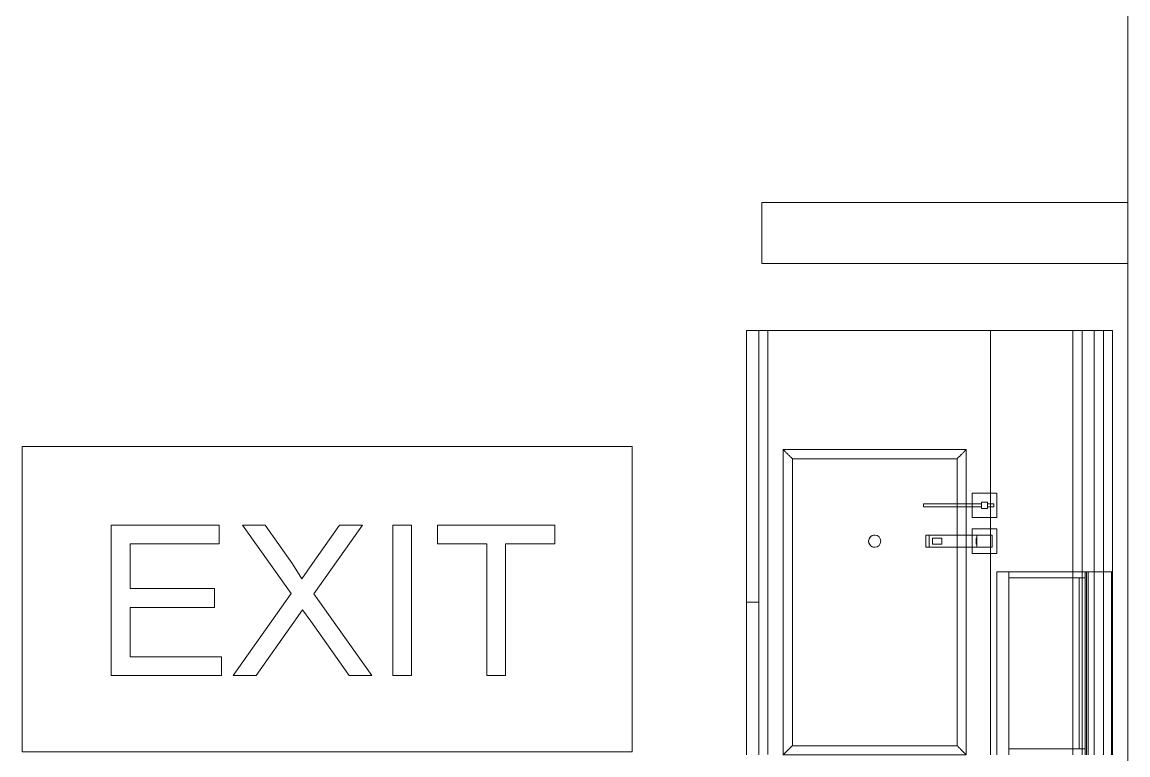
# Model space of a CAD drawing. Header units: millimetres. Extents: x 10569 to 232243, y -25347 to 80743.
# Drawn here: x 89327 to 91139, y 47582 to 48783 of the extents above; entities that cross this region are included whole.
import ezdxf

# ---------------------------------------------------------------- set-up
doc = ezdxf.new("R2010")
doc.units = ezdxf.units.MM
doc.layers.add('A-GENM', color=13, linetype='Continuous', lineweight=20)
doc.layers.add('A-WALL', color=113, linetype='Continuous', lineweight=20)

# ---------------------------------------------------------------- blocks, each defined once
blk = doc.blocks.new('DLN_Counter _ Cabinet - DLN_Counter _ Cabinet-15606094-TENDER DRAFT G_F')
at = {"layer": 'A-GENM', "lineweight": 9}
for p, q in [((-235, -255), (-235, -525)), ((235, -255), (-235, -255)), ((235, -525), (235, -255)), ((-235, -525), (235, -525))]:
    blk.add_line(p, q, dxfattribs=at)
blk = doc.blocks.new('DLN_EXIT Sign Board - DLN_EXIT Sign Board-5973881-TENDER DRAFT G_F')
at = {"layer": 'A-GENM'}
for p, q in [((500, 250), (-500, 250)), ((-500, 250), (-500, -250)), ((500, -250), (500, 250)), ((-176.9, 121.2), (-353.8, 121.2)), ((-353.8, 121.2), (-353.8, -125)), ((-176.9, 90.4), (-176.9, 121.2)), ((-101.6, 121.2), (-138.5, 121.2)), ((-138.5, 121.2), (-59, 9.1)), ((-56.8, 58.1), (-101.6, 121.2)), ((20.3, 121.2), (-24, 58.5)), ((-21.8, 8.8), (57.7, 121.2)), ((57.7, 121.2), (20.3, 121.2)), ((138.5, 121.2), (107.7, 121.2)), ((107.7, 121.2), (107.7, -125)), ((138.5, -125), (138.5, 121.2)), ((373.1, 121.2), (180.8, 121.2)), ((180.8, 121.2), (180.8, 90.4)), ((373.1, 90.4), (373.1, 121.2)), ((-323.1, 17.3), (-323.1, 90.4)), ((-323.1, 90.4), (-176.9, 90.4)), ((180.8, 90.4), (261.5, 90.4)), ((261.5, 90.4), (261.5, -125)), ((292.3, -125), (292.3, 90.4)), ((292.3, 90.4), (373.1, 90.4)), ((-41.7, 33.5), (-56.8, 58.1)), ((-24, 58.5), (-41.7, 33.5)), ((-184.6, 17.3), (-323.1, 17.3)), ((-184.6, -13.5), (-184.6, 17.3)), ((-59, 9.1), (-153.8, -125)), ((73.1, -125), (-21.8, 8.8)), ((-323.1, -94.2), (-323.1, -13.5)), ((-323.1, -13.5), (-184.6, -13.5)), ((-54.7, -37.6), (-40.2, -17.3)), ((-40.2, -17.3), (-27, -35.8)), ((-27, -35.8), (36.2, -125)), ((-116.4, -125), (-54.7, -37.6)), ((-173.1, -94.2), (-323.1, -94.2)), ((-173.1, -125), (-173.1, -94.2)), ((-353.8, -125), (-173.1, -125)), ((-153.8, -125), (-116.4, -125)), ((36.2, -125), (73.1, -125)), ((107.7, -125), (138.5, -125)), ((261.5, -125), (292.3, -125)), ((-500, -250), (500, -250))]:
    blk.add_line(p, q, dxfattribs=at)

msp = doc.modelspace()

# ---------------------------------------------------------------- linework, layer by layer
at = {"layer": 'A-GENM', "lineweight": 9}
for p, q in [((90534.29296, 48277.48546), (90514.29296, 48277.48546)), ((90514.29296, 48277.48546), (90534.29296, 48277.48546)), ((90514.29296, 47832.48546), (90514.29296, 48277.48546)), ((90514.29296, 48277.48546), (90514.29296, 47832.48546)), ((91114.29296, 48277.48546), (90514.29296, 48277.48546)), ((90514.29296, 48277.48546), (91114.29296, 48277.48546)), ((90514.29296, 48277.48546), (90514.29296, 47582.48546)), ((90514.29296, 47582.48546), (90514.29296, 48277.48546)), ((90534.29296, 47832.48546), (90534.29296, 48277.48546)), ((90534.29296, 48277.48546), (90534.29296, 47832.48546)), ((90534.29296, 48277.48546), (90914.29296, 48277.48546)), ((90549.29296, 48277.48546), (90534.29296, 48277.48546)), ((90534.29296, 48277.48546), (90534.29296, 47582.48546)), ((90534.29296, 47582.48546), (90534.29296, 48277.48546)), ((90534.29296, 48277.48546), (90534.29296, 47582.48546)), ((90534.29296, 47582.48546), (90534.29296, 48277.48546)), ((90914.29296, 48277.48546), (90534.29296, 48277.48546)), ((90534.29296, 48277.48546), (90914.29296, 48277.48546)), ((90914.29296, 48277.48546), (90549.29296, 48277.48546)), ((90549.29296, 47583.17777), (90549.29296, 48277.48546)), ((90549.29296, 47583.17777), (90549.29296, 48277.48546)), ((90914.29296, 48277.48546), (90914.29296, 48011.22339)), ((90914.29296, 48011.22339), (90914.29296, 48277.48546)), ((91049.29296, 48277.48546), (90914.29296, 48277.48546)), ((90914.29296, 48277.48546), (91084.29296, 48277.48546)), ((91049.29296, 47582.48546), (91049.29296, 48277.48546)), ((91049.29296, 47582.48546), (91049.29296, 48277.48546)), ((91064.29296, 48277.48546), (91049.29296, 48277.48546)), ((91064.29296, 47582.48546), (91064.29296, 48277.48546)), ((91064.29296, 47582.48546), (91064.29296, 48277.48546)), ((91084.29296, 48277.48546), (91064.29296, 48277.48546)), ((91084.29296, 48277.48546), (91084.29296, 47582.48546)), ((91084.29296, 47582.48546), (91084.29296, 48277.48546)), ((91099.29296, 48277.48546), (91084.29296, 48277.48546)), ((91084.29296, 48277.48546), (91099.29296, 48277.48546)), ((91099.29296, 48277.48546), (91084.29296, 48277.48546)), ((91084.29296, 48277.48546), (91114.29296, 48277.48546)), ((91099.29296, 47882.48546), (91099.29296, 48277.48546)), ((91099.29296, 47582.48546), (91099.29296, 48277.48546)), ((91114.29296, 48277.48546), (91099.29296, 48277.48546)), ((91114.29296, 48277.48546), (91114.29296, 47582.48546)), ((91114.29296, 47582.48546), (91114.29296, 48277.48546)), ((91114.29296, 48277.48546), (91114.29296, 47582.48546)), ((91114.29296, 47882.48546), (91114.29296, 48277.48546)), ((90574.29296, 47582.48546), (90574.29296, 48082.48546)), ((90574.29296, 48082.48546), (90874.29296, 48082.48546)), ((90874.29296, 48082.48546), (90874.29296, 47993.72339)), ((90859.29296, 48067.48546), (90589.29296, 48067.48546)), ((90589.29296, 48067.48546), (90589.29296, 47597.48546)), ((90589.29296, 48067.48546), (90859.29296, 48067.48546)), ((90589.29296, 47597.48546), (90589.29296, 48067.48546)), ((90859.29296, 47993.72339), (90859.29296, 48067.48546)), ((90859.29296, 48067.48546), (90859.29296, 47993.72339)), ((90924.29296, 48011.22339), (90884.29296, 48011.22339)), ((90884.29296, 48011.22339), (90884.29296, 47993.72339)), ((90884.29296, 47993.72339), (90884.29296, 48011.22339)), ((90884.29296, 48011.22339), (90924.29296, 48011.22339)), ((90909.29296, 47996.22339), (90899.29296, 47996.22339)), ((90899.29296, 47996.22339), (90909.29296, 47996.22339)), ((90899.29296, 47993.72339), (90899.29296, 47996.22339)), ((90899.29296, 47986.22339), (90899.29296, 47996.22339)), ((90909.29296, 47996.22339), (90909.29296, 47986.22339)), ((90909.29296, 47993.72339), (90909.29296, 47996.22339)), ((90914.29296, 48011.22339), (90914.29296, 47993.72339)), ((90914.29296, 47993.72339), (90914.29296, 48011.22339)), ((90924.29296, 47971.22339), (90924.29296, 48011.22339)), ((90924.29296, 48011.22339), (90924.29296, 47971.22339)), ((90804.29296, 47993.72339), (90804.29296, 47988.72339)), ((90804.29296, 47988.72339), (90804.29296, 47993.72339)), ((90804.29296, 47993.72339), (90899.29296, 47993.72339)), ((90899.29296, 47993.72339), (90804.29296, 47993.72339)), ((90804.29296, 47988.72339), (90899.29296, 47988.72339)), ((90899.29296, 47988.72339), (90804.29296, 47988.72339)), ((90859.29296, 47988.72339), (90859.29296, 47993.72339)), ((90859.29296, 47993.72339), (90859.29296, 47988.72339)), ((90859.29296, 47942.48546), (90859.29296, 47988.72339)), ((90859.29296, 47988.72339), (90859.29296, 47942.48546)), ((90874.29296, 47993.72339), (90874.29296, 47988.72339)), ((90874.29296, 47988.72339), (90874.29296, 47942.48546)), ((90884.29296, 47993.72339), (90884.29296, 47988.72339)), ((90884.29296, 47988.72339), (90884.29296, 47993.72339)), ((90884.29296, 47988.72339), (90884.29296, 47971.22339)), ((90884.29296, 47971.22339), (90884.29296, 47988.72339)), ((90899.29296, 47988.72339), (90899.29296, 47993.72339)), ((90899.29296, 47988.72339), (90899.29296, 47993.72339)), ((90899.29296, 47993.72339), (90899.29296, 47988.72339)), ((90899.29296, 47986.22339), (90899.29296, 47988.72339)), ((90909.29296, 47986.22339), (90899.29296, 47986.22339)), ((90899.29296, 47986.22339), (90909.29296, 47986.22339)), ((90919.29296, 47993.72339), (90909.29296, 47993.72339)), ((90909.29296, 47993.72339), (90919.29296, 47993.72339)), ((90909.29296, 47988.72339), (90909.29296, 47993.72339)), ((90909.29296, 47988.72339), (90909.29296, 47993.72339)), ((90909.29296, 47993.72339), (90909.29296, 47988.72339)), ((90909.29296, 47986.22339), (90909.29296, 47988.72339)), ((90919.29296, 47988.72339), (90909.29296, 47988.72339)), ((90909.29296, 47988.72339), (90919.29296, 47988.72339)), ((90914.29296, 47993.72339), (90914.29296, 47988.72339)), ((90914.29296, 47988.72339), (90914.29296, 47993.72339)), ((90914.29296, 47988.72339), (90914.29296, 47971.22339)), ((90914.29296, 47971.22339), (90914.29296, 47988.72339)), ((90919.29296, 47988.72339), (90919.29296, 47993.72339)), ((90919.29296, 47988.72339), (90919.29296, 47993.72339)), ((90884.29296, 47971.22339), (90924.29296, 47971.22339)), ((90924.29296, 47971.22339), (90884.29296, 47971.22339)), ((90914.29296, 47971.22339), (90914.29296, 47952.48546)), ((90914.29296, 47952.48546), (90914.29296, 47971.22339)), ((90872.05357, 47942.48546), (90808.29647, 47942.48546)), ((90808.29647, 47942.48546), (90813.42678, 47942.48546)), ((90808.29647, 47922.48546), (90808.29647, 47942.48546)), ((90813.42678, 47942.48546), (90916.79296, 47942.48546)), ((90813.42678, 47922.48546), (90813.42678, 47942.48546)), ((90859.29296, 47922.48546), (90859.29296, 47942.48546)), ((90859.29296, 47942.48546), (90859.29296, 47922.48546)), ((90891.79296, 47942.48546), (90872.05357, 47942.48546)), ((90874.29296, 47942.48546), (90874.29296, 47922.48546)), ((90924.29296, 47952.48546), (90884.29296, 47952.48546)), ((90884.29296, 47952.48546), (90884.29296, 47942.48546)), ((90884.29296, 47942.48546), (90884.29296, 47952.48546)), ((90884.29296, 47952.48546), (90924.29296, 47952.48546)), ((90884.29296, 47942.48546), (90884.29296, 47922.48546)), ((90884.29296, 47922.48546), (90884.29296, 47942.48546)), ((90916.79296, 47942.48546), (90891.79296, 47942.48546)), ((90891.79296, 47922.48546), (90891.79296, 47942.48546)), ((90914.29296, 47952.48546), (90914.29296, 47942.48546)), ((90914.29296, 47942.48546), (90914.29296, 47952.48546)), ((90914.29296, 47942.48546), (90914.29296, 47922.48546)), ((90914.29296, 47922.48546), (90914.29296, 47942.48546)), ((90916.79296, 47942.48546), (90916.79296, 47922.48546)), ((90916.79296, 47922.48546), (90916.79296, 47942.48546)), ((90924.29296, 47912.48546), (90924.29296, 47952.48546)), ((90924.29296, 47952.48546), (90924.29296, 47912.48546)), ((90819.23549, 47937.48546), (90819.23549, 47927.48546)), ((90819.23549, 47927.48546), (90819.23549, 47937.48546)), ((90819.23549, 47937.48546), (90834.23549, 47937.48546)), ((90834.23549, 47937.48546), (90819.23549, 47937.48546)), ((90819.23549, 47927.48546), (90834.23549, 47927.48546)), ((90834.23549, 47927.48546), (90819.23549, 47927.48546)), ((90834.23549, 47927.48546), (90834.23549, 47937.48546)), ((90891.79296, 47937.48546), (90890.79296, 47937.48546)), ((90890.79296, 47937.48546), (90891.79296, 47937.48546)), ((90890.79296, 47927.48546), (90890.79296, 47937.48546)), ((90890.79296, 47927.48546), (90890.79296, 47937.48546)), ((90891.79296, 47927.48546), (90890.79296, 47927.48546)), ((90890.79296, 47927.48546), (90891.79296, 47927.48546)), ((90891.79296, 47937.48546), (90891.79296, 47927.48546)), ((90891.79296, 47927.48546), (90891.79296, 47937.48546)), ((90813.42678, 47922.48546), (90808.29647, 47922.48546)), ((90808.29647, 47922.48546), (90872.05357, 47922.48546)), ((90916.79296, 47922.48546), (90813.42678, 47922.48546)), ((90859.29296, 47597.48546), (90859.29296, 47922.48546)), ((90859.29296, 47922.48546), (90859.29296, 47597.48546)), ((90872.05357, 47922.48546), (90891.79296, 47922.48546)), ((90874.29296, 47922.48546), (90874.29296, 47582.48546)), ((90884.29296, 47922.48546), (90884.29296, 47912.48546)), ((90884.29296, 47912.48546), (90884.29296, 47922.48546)), ((90884.29296, 47912.48546), (90924.29296, 47912.48546)), ((90924.29296, 47912.48546), (90884.29296, 47912.48546)), ((90891.79296, 47922.48546), (90916.79296, 47922.48546)), ((90914.29296, 47922.48546), (90914.29296, 47912.48546)), ((90914.29296, 47912.48546), (90914.29296, 47922.48546)), ((90914.29296, 47912.48546), (90914.29296, 47582.48546)), ((90914.29296, 47582.48546), (90914.29296, 47912.48546)), ((90924.29296, 47582.48546), (90924.29296, 47882.48546)), ((90924.29296, 47882.48546), (91069.29296, 47882.48546)), ((91069.29296, 47882.48546), (90924.29296, 47882.48546)), ((90924.29296, 47882.48546), (90924.29296, 47582.48546)), ((90944.29296, 47882.48546), (90924.29296, 47882.48546)), ((90944.29296, 47882.48546), (90924.29296, 47882.48546)), ((90924.29296, 47582.48546), (90924.29296, 47882.48546)), ((90924.29296, 47582.48546), (90924.29296, 47882.48546)), ((91069.29296, 47882.48546), (90944.29296, 47882.48546)), ((90944.29296, 47882.48546), (91069.29296, 47882.48546)), ((90944.29296, 47872.48546), (90944.29296, 47882.48546)), ((90944.29296, 47872.48546), (90944.29296, 47882.48546)), ((90944.29296, 47582.48546), (90944.29296, 47882.48546)), ((90944.29296, 47582.48546), (90944.29296, 47882.48546)), ((90944.29296, 47872.48546), (91059.29296, 47872.48546)), ((91069.29296, 47872.48546), (90944.29296, 47872.48546)), ((90944.29296, 47592.48546), (90944.29296, 47872.48546)), ((90944.29296, 47592.48546), (90944.29296, 47872.48546)), ((90944.29296, 47872.48546), (91069.29296, 47872.48546)), ((91069.29296, 47872.48546), (90944.29296, 47872.48546)), ((91059.29296, 47872.48546), (91069.29296, 47872.48546)), ((91059.29296, 47592.48546), (91059.29296, 47872.48546)), ((91059.29296, 47592.48546), (91059.29296, 47872.48546)), ((91069.29296, 47882.48546), (91074.29296, 47882.48546)), ((91074.29296, 47882.48546), (91069.29296, 47882.48546)), ((91071.29296, 47882.48546), (91069.29296, 47882.48546)), ((91069.29296, 47882.48546), (91084.29296, 47882.48546)), ((91069.29296, 47582.48546), (91069.29296, 47882.48546)), ((91069.29296, 47582.48546), (91069.29296, 47882.48546)), ((91069.29296, 47882.48546), (91069.29296, 47872.48546)), ((91069.29296, 47872.48546), (91069.29296, 47882.48546)), ((91069.29296, 47592.48546), (91069.29296, 47872.48546)), ((91069.29296, 47592.48546), (91069.29296, 47872.48546)), ((91084.29296, 47882.48546), (91071.29296, 47882.48546)), ((91071.29296, 47582.48546), (91071.29296, 47882.48546)), ((91071.29296, 47582.48546), (91071.29296, 47882.48546)), ((91074.29296, 47882.48546), (91074.29296, 47582.48546)), ((91074.29296, 47582.48546), (91074.29296, 47882.48546)), ((91112.29296, 47882.48546), (91084.29296, 47882.48546)), ((91084.29296, 47882.48546), (91114.29296, 47882.48546)), ((91099.29296, 47582.48546), (91099.29296, 47882.48546)), ((91114.29296, 47882.48546), (91112.29296, 47882.48546)), ((91112.29296, 47582.48546), (91112.29296, 47882.48546)), ((91112.29296, 47582.48546), (91112.29296, 47882.48546)), ((91114.29296, 47582.48546), (91114.29296, 47882.48546)), ((91114.29296, 47882.48546), (91114.29296, 47582.48546)), ((91114.29296, 47582.48546), (91114.29296, 47882.48546)), ((90534.29296, 47832.48546), (90514.29296, 47832.48546)), ((90514.29296, 47832.48546), (90534.29296, 47832.48546)), ((90514.29296, 47832.48546), (90514.29296, 47582.48546)), ((90514.29296, 47582.48546), (90514.29296, 47832.48546)), ((90534.29296, 47832.48546), (90514.29296, 47832.48546)), ((90514.29296, 47832.48546), (90534.29296, 47832.48546)), ((90534.29296, 47832.48546), (90534.29296, 47582.48546)), ((90534.29296, 47582.48546), (90534.29296, 47832.48546)), ((90589.29296, 47597.48546), (90859.29296, 47597.48546)), ((90859.29296, 47597.48546), (90589.29296, 47597.48546)), ((90874.29296, 47582.48546), (90574.29296, 47582.48546)), ((90944.29296, 47592.48546), (91069.29296, 47592.48546)), ((91059.29296, 47592.48546), (90944.29296, 47592.48546)), ((91069.29296, 47592.48546), (90944.29296, 47592.48546)), ((90944.29296, 47592.48546), (91069.29296, 47592.48546)), ((90944.29296, 47582.48546), (90944.29296, 47592.48546)), ((90944.29296, 47582.48546), (90944.29296, 47592.48546)), ((91069.29296, 47592.48546), (91059.29296, 47592.48546)), ((91069.29296, 47592.48546), (91069.29296, 47582.48546)), ((91069.29296, 47582.48546), (91069.29296, 47592.48546))]:
    msp.add_line(p, q, dxfattribs=at)
for start, end in [(90, 270), (90, 135), (270, 90), (270, 90), (165, 210), (135, 165), (210, 270)]:
    msp.add_arc((90724.29296, 47932.48546), 10, start, end, dxfattribs=at)
for points, knots in [([(90589.29296, 48067.48546), (90587.95477, 48068.79446), (90586.02588, 48070.75778), (90583.53731, 48073.24213), (90582.06209, 48074.71277), (90580.95966, 48075.82496), (90579.88743, 48076.88956), (90578.89983, 48077.87582), (90578.01253, 48078.77111), (90577.17577, 48079.60198), (90576.2649, 48080.513), (90575.39793, 48081.38325), (90574.54883, 48082.22678), (90574.29877, 48082.48546), (90574.29296, 48082.48546)], [-1, -1, -1, -1, -0.8333333333, -0.75, -0.6666666667, -0.625, -0.5833333333, -0.5, -0.4583333333, -0.4166666667, -0.3333333333, -0.25, -0.1666666667, 0, 0, 0, 0]), ([(90874.29296, 48082.48546), (90874.29296, 48082.47965), (90874.03428, 48082.2296), (90873.19076, 48081.3805), (90872.32051, 48080.51351), (90871.40949, 48079.60269), (90870.57861, 48078.76583), (90869.68332, 48077.87894), (90868.4505, 48076.64127), (90867.08709, 48075.27665), (90865.93203, 48074.13015), (90864.73908, 48072.92781), (90862.56528, 48070.75422), (90860.60196, 48068.82365), (90859.29296, 48067.48546)], [0, 0, 0, 0, 0.1666666667, 0.25, 0.3333333333, 0.4166666667, 0.4583333333, 0.5, 0.5833333333, 0.6666666667, 0.7083333333, 0.75, 0.8333333333, 1, 1, 1, 1]), ([(90574.29296, 47582.48546), (90574.29296, 47582.49127), (90574.55164, 47582.74132), (90575.39517, 47583.59042), (90576.26542, 47584.45741), (90577.17644, 47585.36823), (90578.00731, 47586.20509), (90578.9026, 47587.09198), (90580.13542, 47588.32965), (90581.49884, 47589.69427), (90582.6539, 47590.84077), (90583.84685, 47592.04311), (90586.02064, 47594.2167), (90587.98397, 47596.14727), (90589.29296, 47597.48546)], [0, 0, 0, 0, 0.1666666667, 0.25, 0.3333333333, 0.4166666667, 0.4583333333, 0.5, 0.5833333333, 0.6666666667, 0.7083333333, 0.75, 0.8333333333, 1, 1, 1, 1]), ([(90874.29296, 47582.48546), (90874.28716, 47582.48546), (90874.0371, 47582.74414), (90873.188, 47583.58767), (90872.32101, 47584.45792), (90871.41019, 47585.36894), (90870.57334, 47586.19981), (90869.68645, 47587.0951), (90868.44877, 47588.32792), (90867.08416, 47589.69134), (90865.93765, 47590.84639), (90864.73531, 47592.03935), (90862.56173, 47594.21314), (90860.63115, 47596.17646), (90859.29296, 47597.48546)], [0, 0, 0, 0, 0.1666666667, 0.25, 0.3333333333, 0.4166666667, 0.4583333333, 0.5, 0.5833333333, 0.6666666667, 0.7083333333, 0.75, 0.8333333333, 1, 1, 1, 1])]:
    msp.add_open_spline(points, degree=3, knots=knots, dxfattribs=at)
at = {"layer": 'A-WALL'}
for p, q in [((91139.29296, 35797.48546), (91139.29296, 52007.48546)), ((90539.29296, 48487.48546), (91139.29296, 48487.48546)), ((90539.29296, 48487.48546), (90539.29296, 48387.48546)), ((91139.29296, 48387.48546), (90539.29296, 48387.48546))]:
    msp.add_line(p, q, dxfattribs=at)

# ---------------------------------------------------------------- block references
at = {"layer": 'A-GENM'}
msp.add_blockref('DLN_EXIT Sign Board - DLN_EXIT Sign Board-5973881-TENDER DRAFT G_F', (89826.79296, 47837.48546), dxfattribs=at)
at = {"layer": 'A-GENM', "lineweight": 9, "rotation": 270.0000000000002}
msp.add_blockref('DLN_Counter _ Cabinet - DLN_Counter _ Cabinet-15606094-TENDER DRAFT G_F', (91114.29296, 47832.48546), dxfattribs=at)

doc.saveas('drawing.dxf')
